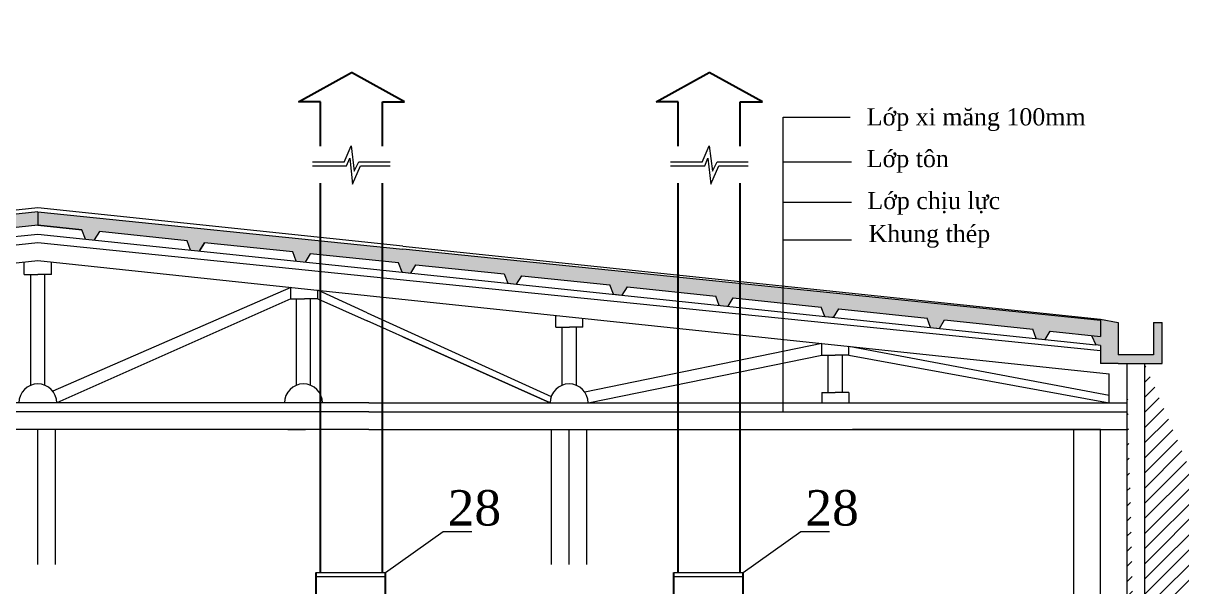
# Model space of a CAD drawing. Header units: inches. Extents: x -4475333 to 345677417, y -211198149 to 2125895.
# Drawn here: x -1940385 to -1927299, y 841904 to 848268 of the extents above; entities that cross this region are included whole.
import ezdxf

# ---------------------------------------------------------------- set-up
doc = ezdxf.new("R2010")
doc.units = ezdxf.units.IN
doc.header["$LTSCALE"] = 150
doc.header["$MEASUREMENT"] = 0
doc.linetypes.add('CENTER2', pattern=[1.125, 0.75, -0.125, 0.125, -0.125])
for name, color, linetype, lineweight in [('1. N thuong', 255, 'Continuous', 0), ('chuthichso', 8, 'Continuous', 0), ('Duong vien', 7, 'Continuous', 50), ('KHUNG BVE', 7, 'Continuous', 0), ('LAYER3', 6, 'Continuous', 18), ('TH net dam', 7, 'Continuous', 30)]:
    doc.layers.add(name, color=color, linetype=linetype, lineweight=lineweight)
doc.layers.add('duongtamchamgach', color=50, linetype='Continuous')
doc.layers.add('NET MANH', color=3, linetype='Continuous')
doc.styles.add('dd', font='')
doc.styles.get("Standard").update_dxf_attribs({"font": 'times.ttf', "height": 100})
doc.styles.get('dd').set_extended_font_data('VNswitzerlandInserat')

msp = doc.modelspace()

# ---------------------------------------------------------------- hatches: boundary and pattern name
at = {"linetype": 'ByBlock', "lineweight": 9, "ltscale": 10}
h = msp.add_hatch(dxfattribs=at)
h.set_pattern_fill('ANSI31', color=256, scale=967, style=0)
h.set_pattern_definition([(45, (-2079615.68, 952320.9), (-85.47153, 85.47153), [])])
edge = h.paths.add_edge_path()
edge.add_line((-1927719.1, 844430.4), (-1927720.7, 836449.7))
edge.add_line((-1927919, 844430.4), (-1927919, 836481.5))
edge.add_line((-1924120.6, 836449.7), (-1924319.2, 836481.5))
edge.add_line((-1927719.1, 844424.5), (-1927919.1, 844424.4))
at = {"layer": 'KHUNG BVE', "lineweight": 0}
h = msp.add_hatch(color=3, dxfattribs=at)
h.dxf.hatch_style = 1
h.paths.add_polyline_path([(-1948073, 845164.8), (-1948015.2, 845071.9), (-1947915.7, 845082.3), (-1947876.4, 845185.4), (-1946877.1, 845290.1), (-1946819.2, 845197), (-1946719.6, 845207.4), (-1946680.2, 845310.7), (-1945684.5, 845415), (-1945626.5, 845321.7), (-1945526.8, 845332.2), (-1945487.3, 845435.7), (-1944489.5, 845540.2), (-1944431.3, 845446.8), (-1944331.5, 845457.2), (-1944292, 845560.9), (-1943296.2, 845665.2), (-1943238, 845571.6), (-1943138, 845582.1), (-1943098.4, 845685.9), (-1942103.2, 845790.2), (-1942044.9, 845696.4), (-1941944.2, 845706.9), (-1941904.5, 845811), (-1940915, 845914.7), (-1940856.5, 845820.7), (-1940756, 845831.2), (-1940716.5, 845935.1), (-1940219.2, 845987.4), (-1940219.2, 846137.4), (-1940935.5, 846064.2), (-1952219.3, 844911.1), (-1952219.3, 844730.4), (-1951652.5, 844789.8), (-1951595, 844697.4), (-1951495.8, 844707.8), (-1951456.7, 844810.3), (-1950459.1, 844914.8), (-1950401.5, 844822.2), (-1950302.3, 844832.6), (-1950263.2, 844935.3), (-1949265.1, 845039.9), (-1949207.4, 844947.2), (-1949108, 844957.6), (-1949068.8, 845060.5)])
h.paths.add_polyline_path([(-1940219.2, 846137.4), (-1940219.2, 845987.4), (-1939721.9, 845935.1), (-1939682.4, 845831.2), (-1939581.9, 845820.7), (-1939523.6, 845914.4), (-1938534, 845811.3), (-1938494.2, 845706.9), (-1938393.5, 845696.4), (-1938335.4, 845789.9), (-1937340.2, 845686.5), (-1937300.4, 845582.1), (-1937200.5, 845571.6), (-1937141.9, 845665.8), (-1936146.4, 845562.4), (-1936106.2, 845457.1), (-1936007.1, 845446.8), (-1935948.4, 845541), (-1934951.5, 845436.8), (-1934911.6, 845332.2), (-1934811.9, 845321.7), (-1934753.2, 845416.1), (-1933758.7, 845312.2), (-1933718.8, 845207.4), (-1933619.2, 845197), (-1933560.4, 845291.5), (-1932989.3, 845231.8), (-1932989.3, 845398.5), (-1936098, 845716.2)])
h.paths.add_polyline_path([(-1932989.3, 845398.5), (-1932989.3, 845231.8), (-1932562.7, 845187.2), (-1932522.7, 845082.3), (-1932423.2, 845071.9), (-1932364.3, 845166.5), (-1931370.4, 845062.6), (-1931330.4, 844957.6), (-1931231, 844947.2), (-1931172.1, 845041.8), (-1930176.2, 844937.9), (-1930136.1, 844832.6), (-1930036.9, 844822.2), (-1929977.9, 844917.2), (-1928982.7, 844813), (-1928942.6, 844707.8), (-1928843.4, 844697.4), (-1928784.4, 844792.3), (-1928219.1, 844730.4), (-1928219.1, 844911.1)])
h = msp.add_hatch(color=256, dxfattribs=at)
h.dxf.hatch_style = 1
h.paths.add_polyline_path([(-1928019.1, 844890.3), (-1928219.1, 844924.5), (-1928219.1, 844730.4), (-1928317.9, 844741.2), (-1928269.1, 844637.3), (-1928219.1, 844630.4), (-1928219.1, 844567.9), (-1928219.1, 844424.4), (-1928019.1, 844424.5), (-1927519.1, 844424.5), (-1927519.1, 844890.3), (-1927619.1, 844890.3), (-1927619.1, 844524.5), (-1928019.1, 844524.5)])
h.paths.add_polyline_path([(-1952120.7, 844740.7), (-1952219.3, 844730.4), (-1952219.3, 844911.1), (-1952219.3, 844924.5), (-1952419.3, 844890.3), (-1952419.3, 844524.5), (-1952819.3, 844524.5), (-1952819.3, 844890.3), (-1952919.3, 844890.3), (-1952919.3, 844424.5), (-1952419.3, 844424.5), (-1952219.3, 844424.4), (-1952219.3, 844630.4), (-1952169.3, 844637.3)])

# ---------------------------------------------------------------- linework, layer by layer
at = {"color": 1, "linetype": 'Continuous', "lineweight": 18}
for p, q in [((-1936760.5, 846699.2), (-1936681.4, 846883.8)), ((-1936681.4, 846883.8), (-1936646.2, 846598.4)), ((-1932715.6, 846699.2), (-1932636.4, 846883.8)), ((-1932636.4, 846883.8), (-1932601.2, 846598.4)), ((-1936760.5, 846699.2), (-1937117.8, 846699.2)), ((-1936732.7, 846659.2), (-1936695.8, 846743.5)), ((-1936695.8, 846743.5), (-1936663.8, 846449.2)), ((-1936646.2, 846598.4), (-1936593.4, 846703.8)), ((-1936593.4, 846703.8), (-1936241.5, 846703.8)), ((-1932715.6, 846699.2), (-1933072.9, 846699.2)), ((-1932687.7, 846659.2), (-1932650.9, 846743.5)), ((-1932650.9, 846743.5), (-1932618.8, 846449.2)), ((-1932601.2, 846598.4), (-1932548.5, 846703.8)), ((-1932548.5, 846703.8), (-1932196.5, 846703.8)), ((-1937117.8, 846659.2), (-1936732.7, 846659.2)), ((-1936663.8, 846449.2), (-1936574.3, 846659.2)), ((-1936574.3, 846659.2), (-1936241.5, 846659.2)), ((-1933072.9, 846659.2), (-1932687.7, 846659.2)), ((-1932618.8, 846449.2), (-1932529.4, 846659.2)), ((-1932529.4, 846659.2), (-1932196.5, 846659.2))]:
    msp.add_line(p, q, dxfattribs=at)
at = {"layer": '1. N thuong', "linetype": 'Continuous', "lineweight": 18, "ltscale": 10}
for p, q in [((-1940219.2, 846137.4), (-1940935.5, 846064.2)), ((-1940219.2, 846137.4), (-1936098, 845716.2)), ((-1940219.2, 845987.4), (-1940716.5, 845935.1)), ((-1939721.9, 845935.1), (-1940219.2, 845987.4)), ((-1939682.4, 845831.2), (-1939721.9, 845935.1)), ((-1939523.6, 845914.4), (-1939581.9, 845820.7)), ((-1938534, 845811.3), (-1939523.6, 845914.4)), ((-1938493.8, 845705.9), (-1938534, 845811.3)), ((-1938335.4, 845789.9), (-1938393.5, 845696.4)), ((-1937340.2, 845686.5), (-1938335.4, 845789.9)), ((-1937300.4, 845582.1), (-1937340.2, 845686.5)), ((-1937141.9, 845665.8), (-1937200.5, 845571.6)), ((-1936146.4, 845562.4), (-1937141.9, 845665.8)), ((-1928219.1, 844911.1), (-1936098, 845716.2)), ((-1936106.2, 845457.1), (-1936146.4, 845562.4)), ((-1936007.1, 845446.8), (-1935948.4, 845541)), ((-1935948.4, 845541), (-1934951.5, 845436.8)), ((-1934951.5, 845436.8), (-1934911.6, 845332.2)), ((-1934811.9, 845321.7), (-1934753.2, 845416.1)), ((-1934753.2, 845416.1), (-1933758.7, 845312.2)), ((-1933718.8, 845207.4), (-1933758.7, 845312.2)), ((-1933619.2, 845197), (-1933560.4, 845291.5)), ((-1933560.4, 845291.5), (-1932562.7, 845187.2)), ((-1932522.7, 845082.3), (-1932562.7, 845187.2)), ((-1932423.2, 845071.9), (-1932364.3, 845166.5)), ((-1932364.3, 845166.5), (-1931370.4, 845062.6)), ((-1931330.5, 844957.9), (-1931370.4, 845062.6)), ((-1931231.1, 844946.9), (-1931172.1, 845041.8)), ((-1931172.1, 845041.8), (-1930176.2, 844937.9)), ((-1930136.1, 844832.6), (-1930176.2, 844937.9)), ((-1930036.9, 844822.2), (-1929977.9, 844917.2)), ((-1929977.9, 844917.2), (-1928982.7, 844813)), ((-1928219.1, 844924.5), (-1928019.1, 844890.3)), ((-1928942.6, 844707.8), (-1928982.7, 844813)), ((-1928843.4, 844697.4), (-1928784.4, 844792.3)), ((-1928784.4, 844792.3), (-1928219.1, 844730.4))]:
    msp.add_line(p, q, dxfattribs=at)
at = {"layer": '1. N thuong', "lineweight": 18}
for p, q in [((-1940219.2, 846137.4), (-1940219.2, 845987.4)), ((-1928019.1, 844890.3), (-1928019.1, 844524.5)), ((-1927619.1, 844890.3), (-1927619.1, 844524.5)), ((-1927519.1, 844424.5), (-1927519.1, 844890.3)), ((-1928317.9, 844741.2), (-1928269.1, 844637.3)), ((-1928219.1, 844630.4), (-1928269.1, 844637.3)), ((-1927619.1, 844524.5), (-1928019.1, 844524.5)), ((-1928019.1, 844424.5), (-1927519.1, 844424.5))]:
    msp.add_line(p, q, dxfattribs=at)
at = {"layer": '1. N thuong', "color": 3, "lineweight": 13, "ltscale": 3}
for p, q in [((-1940219.2, 845987.4), (-1939721.9, 845935.1)), ((-1938393.5, 845696.4), (-1938335.4, 845789.9))]:
    msp.add_line(p, q, dxfattribs=at)
at = {"layer": '1. N thuong', "lineweight": 0}
for p, q in [((-1928219.1, 844924.5), (-1928219.1, 844730.4)), ((-1928219.1, 844630.4), (-1928219.1, 844567.9)), ((-1928219.1, 844567.9), (-1928219.1, 844424.4))]:
    msp.add_line(p, q, dxfattribs=at)
at = {"layer": '1. N thuong', "linetype": 'ByBlock', "lineweight": 18, "ltscale": 10}
msp.add_line((-1928019.1, 844424.5), (-1928219.1, 844424.4), dxfattribs=at)
at = {"layer": 'chuthichso', "lineweight": 0}
for p, q in [((-1936292.9, 842064.6), (-1935640, 842528.5)), ((-1935640, 842528.5), (-1935317.1, 842528.5)), ((-1932252.9, 842064.6), (-1931600, 842528.5)), ((-1931600, 842528.5), (-1931277.1, 842528.5))]:
    msp.add_line(p, q, dxfattribs=at)
at = {"layer": 'Duong vien', "lineweight": 18}
for p, q in [((-1940371.8, 845430), (-1940371.8, 845566.1)), ((-1940371.8, 845430), (-1940371.8, 845566.1)), ((-1940066.6, 845430), (-1940066.6, 845566.1)), ((-1940066.6, 845430), (-1940066.6, 845566.1)), ((-1940371.8, 845430), (-1940219.2, 845430)), ((-1940371.8, 845430), (-1940219.2, 845430)), ((-1940299.2, 844179.6), (-1940299.2, 845430)), ((-1940299.2, 844179.6), (-1940299.2, 845430)), ((-1940066.6, 845430), (-1940219.2, 845430)), ((-1940066.6, 845430), (-1940219.2, 845430)), ((-1940139.2, 844179.6), (-1940139.2, 845430)), ((-1940139.2, 844179.6), (-1940139.2, 845430)), ((-1937361.6, 845285.7), (-1940050.5, 844113.1)), ((-1937361.6, 845155.8), (-1937361.6, 845285.7)), ((-1937056.5, 845155.8), (-1937056.5, 845253.6)), ((-1937361.6, 845155.8), (-1940004.6, 843981.5)), ((-1937361.6, 845155.8), (-1937209.1, 845155.8)), ((-1937299.2, 844179.6), (-1937299.2, 845155.8)), ((-1937056.5, 845155.8), (-1937209.1, 845155.8)), ((-1937139.2, 844179.6), (-1937139.2, 845155.8)), ((-1934368.3, 844836.7), (-1934368.3, 844969.9)), ((-1934368.3, 844836.7), (-1934215.8, 844836.7)), ((-1934295.7, 844180.9), (-1934295.7, 844836.7)), ((-1934063.2, 844836.7), (-1934215.8, 844836.7)), ((-1934135, 844177.8), (-1934135, 844836.7)), ((-1934063.2, 844836.7), (-1934065.6, 844937.9)), ((-1931364.7, 844652.9), (-1934042.8, 844102.7)), ((-1931365.1, 844519.1), (-1931364.7, 844652.9)), ((-1931060, 844519.1), (-1931058.5, 844620.6)), ((-1931058.5, 844620.6), (-1928119, 844067.6)), ((-1934004.6, 843981.5), (-1931365.1, 844519.1)), ((-1931365.1, 844519.1), (-1931212.5, 844519.1)), ((-1931292.5, 844097.2), (-1931292.5, 844519.1)), ((-1931060, 844519.1), (-1931212.5, 844519.1)), ((-1931132.5, 844097.2), (-1931132.5, 844519.1)), ((-1931060, 844519.1), (-1928119, 843981.5)), ((-1928119, 843981.5), (-1928119, 844310.3)), ((-1931365.1, 844097.2), (-1931365.1, 843981.5)), ((-1931365.1, 844097.2), (-1931212.5, 844097.2)), ((-1931060, 844097.2), (-1931212.5, 844097.2)), ((-1931060, 844097.2), (-1931060, 843981.5))]:
    msp.add_line(p, q, dxfattribs=at)
for centre, start, end in [((-1940219.2, 843980.4), 90, 179.71318), ((-1940219.2, 843980.4), 90, 179.71318), ((-1940219.2, 843980.4), 0.28682, 90), ((-1940219.2, 843980.4), 0.28682, 90), ((-1937219.2, 843980.4), 0.28682, 179.71318), ((-1934219.2, 843980.4), 0.28682, 179.71318)]:
    msp.add_arc(centre, 214.6, start, end, dxfattribs=at)
at = {"layer": 'duongtamchamgach', "linetype": 'CENTER2', "lineweight": 15, "ltscale": 200}
for p, q in [((-1940219.1, 842154.5), (-1940219.1, 843681.5)), ((-1934219.1, 842154.5), (-1934219.1, 843681.5)), ((-1928219.1, 836482.6), (-1928219.1, 843681.5))]:
    msp.add_line(p, q, dxfattribs=at)
at = {"layer": 'KHUNG BVE', "linetype": 'Continuous', "lineweight": 18, "ltscale": 10}
for p, q in [((-1931800.1, 843881.5), (-1931800.1, 847206.1)), ((-1931800.1, 847206.1), (-1931044.1, 847206.1)), ((-1931800.1, 846704.4), (-1931030, 846704.4)), ((-1931800.1, 846248.4), (-1931030, 846248.4)), ((-1931800.1, 845822.8), (-1931030, 845822.8)), ((-1941335.5, 845469.6), (-1940219.2, 845587.4)), ((-1940219.2, 845587.4), (-1936498, 845194.7)), ((-1936098, 845456.3), (-1936007.1, 845446.8)), ((-1936498, 844999.1), (-1937056.5, 845253.6)), ((-1934911.6, 845332.2), (-1934811.9, 845321.7)), ((-1937056.5, 845155.8), (-1936498, 844905.7)), ((-1936498, 845194.7), (-1928119, 844310.3)), ((-1933718.8, 845207.4), (-1933619.2, 845197)), ((-1936498, 844999.1), (-1934421.3, 844052.8)), ((-1934433.8, 843981.5), (-1936498, 844905.7)), ((-1931330.4, 844957.6), (-1931231, 844947.2)), ((-1930136.1, 844832.6), (-1930036.9, 844822.2)), ((-1936098, 844726.6), (-1934433.8, 843981.5)), ((-1927719.1, 844424.6), (-1927720.7, 836449.7)), ((-1940019.1, 842154.5), (-1940019.1, 843681.5)), ((-1934419.1, 842154.5), (-1934419.1, 843681.5)), ((-1934019.1, 842154.5), (-1934019.1, 843681.5)), ((-1928519.1, 836481.5), (-1928517.7, 843681.5)), ((-1927919, 843681.5), (-1927919.2, 836481.5))]:
    msp.add_line(p, q, dxfattribs=at)
at = {"layer": 'KHUNG BVE', "color": 2, "linetype": 'Continuous', "lineweight": 18, "ltscale": 10}
for p, q in [((-1940219.2, 846181.5), (-1940935.5, 846106.5)), ((-1936098, 845749.8), (-1940219.2, 846181.5)), ((-1941335.5, 845770.6), (-1940219.2, 845887.4)), ((-1940219.2, 845887.4), (-1936498, 845498.1)), ((-1940219.2, 845787.4), (-1941335.5, 845673.9)), ((-1936498, 845409.2), (-1940219.2, 845787.4)), ((-1936098, 845749.8), (-1928219.1, 844924.5)), ((-1936498, 845498.1), (-1928269.1, 844637.3)), ((-1928219.1, 844567.9), (-1936498, 845409.2)), ((-1927919, 844424.5), (-1927919, 836481.5))]:
    msp.add_line(p, q, dxfattribs=at)
at = {"layer": 'KHUNG BVE', "lineweight": 0}
for p, q in [((-1927619.1, 844890.3), (-1927519.1, 844890.3)), ((-1937076.9, 842064.6), (-1936292.9, 842064.6)), ((-1937076.9, 842064.6), (-1937076.9, 842019.6)), ((-1937076.9, 842019.6), (-1936292.9, 842019.6)), ((-1933036.9, 842064.6), (-1932252.9, 842064.6)), ((-1933036.9, 842064.6), (-1933036.9, 842019.6)), ((-1933036.9, 842019.6), (-1932252.9, 842019.6))]:
    msp.add_line(p, q, dxfattribs=at)
at = {"layer": 'KHUNG BVE', "color": 3, "linetype": 'Continuous', "lineweight": 18, "ltscale": 10}
for p, q in [((-1936481.1, 843981.5), (-1941335.5, 843981.5)), ((-1936481.1, 843981.5), (-1927919, 843981.5)), ((-1936481.1, 843881.5), (-1941335.5, 843881.5)), ((-1936481.1, 843881.5), (-1927919, 843881.5)), ((-1936481.1, 843681.5), (-1941335.5, 843681.5)), ((-1936481.1, 843681.5), (-1927919, 843681.5)), ((-1928219.1, 843681.4), (-1931019.3, 843682)), ((-1928219.1, 843681.5), (-1927919, 843681.5))]:
    msp.add_line(p, q, dxfattribs=at)
at = {"layer": 'KHUNG BVE', "lineweight": 0}
msp.add_circle((-1916098.2, 889715.1), 188435.9, dxfattribs=at)
at = {"layer": 'LAYER3', "color": 3, "lineweight": 18, "ltscale": 3}
msp.add_line((-1937395.1, 843681.5), (-1937195.1, 843681.5), dxfattribs=at)
at = {"layer": 'TH net dam'}
for p, q in [((-1937276.4, 847380.8), (-1936676.4, 847710.8)), ((-1936076.4, 847380.8), (-1936676.4, 847710.8)), ((-1933236.4, 847380.8), (-1932636.4, 847710.8)), ((-1932036.4, 847380.8), (-1932636.4, 847710.8)), ((-1937026.4, 847380.8), (-1937276.4, 847380.8)), ((-1937026.4, 846880.8), (-1937026.4, 847380.8)), ((-1936326.4, 847380.8), (-1936076.4, 847380.8)), ((-1936325.6, 846880.8), (-1936325.4, 847380.8)), ((-1932986.4, 847380.8), (-1933236.4, 847380.8)), ((-1932986.4, 846880.8), (-1932986.4, 847380.8)), ((-1932286.4, 847380.8), (-1932036.4, 847380.8)), ((-1932285.6, 846880.8), (-1932285.4, 847380.8)), ((-1937027.4, 842064.6), (-1937025.5, 846460.1)), ((-1936326.9, 842064.6), (-1936325.9, 846460.1)), ((-1932987.4, 842064.6), (-1932985.5, 846460.1)), ((-1932286.9, 842064.6), (-1932285.9, 846460.1)), ((-1937076.9, 840531.6), (-1937076.9, 842064.6)), ((-1936293, 840680.4), (-1936292.9, 842064.6)), ((-1933036.9, 840531.6), (-1933036.9, 842064.6)), ((-1932253.1, 840680.4), (-1932252.9, 842064.6))]:
    msp.add_line(p, q, dxfattribs=at)

# ---------------------------------------------------------------- texts
at = {"layer": '1. N thuong', "lineweight": 0, "char_height": 400, "width": 236.121, "attachment_point": 1}
for insert in [(-1935590.5, 842996), (-1931550.5, 842996)]:
    msp.add_mtext('28', dxfattribs=dict(at, insert=insert))
at = {"layer": 'NET MANH', "lineweight": 18, "char_height": 193.8, "attachment_point": 4, "style": 'dd'}
for s, insert, width in [('{\\fTimes New Roman|b0|i0|c0|p18;\\C1;Lớp xi m\\fTimes New Roman|b0|i0|c238|p18;ă\\fTimes New Roman|b0|i0|c0|p18;ng 100mm}', (-1930857.4, 847178.8), 33496.741), ('{\\fTimes New Roman|b0|i0|c0|p18;\\C1;Lớp tôn}', (-1930857.4, 846708), 907.083), ('{\\fTimes New Roman|b0|i0|c0|p18;\\C1;Lớp chịu lực}', (-1930850.4, 846233.7), 1459.141), ('{\\fTimes New Roman|b0|i0|c0|p18;\\C1;Khung thép}', (-1930836.8, 845861.1), 1334.365)]:
    msp.add_mtext(s, dxfattribs=dict(at, insert=insert, width=width))

doc.saveas('drawing.dxf')
